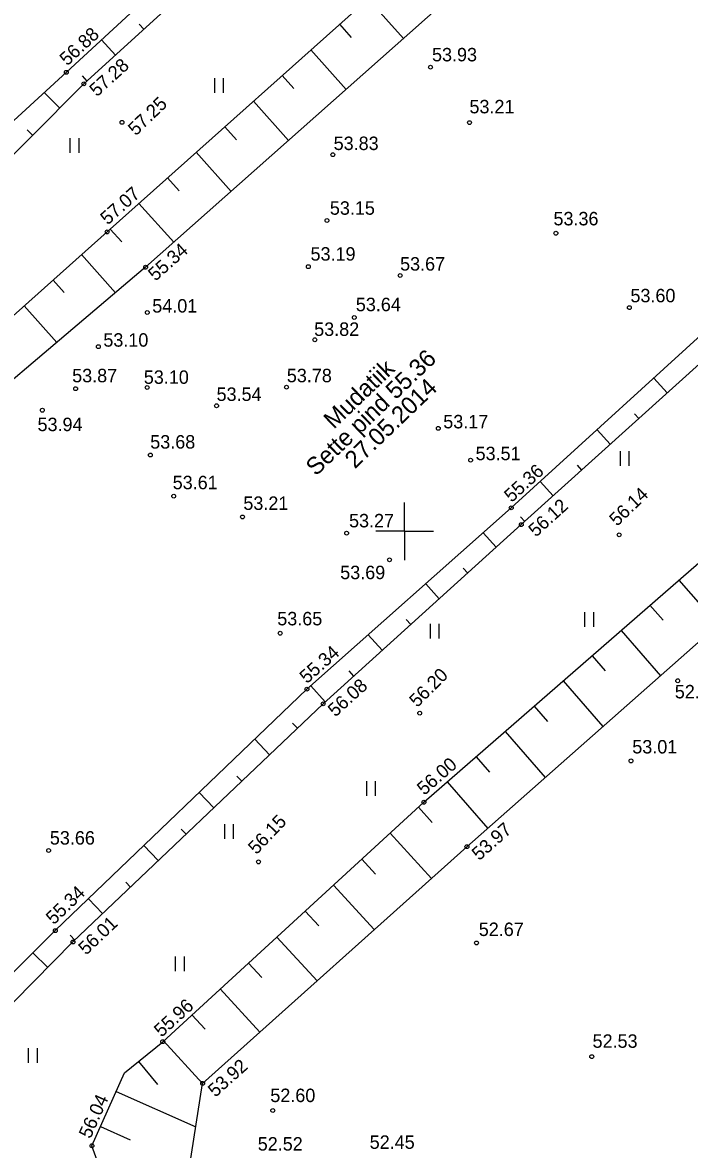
# Model space of a CAD drawing. Extents: x 639935 to 640355, y 6456229 to 6456709.
# Drawn here: x 640080.1 to 640114.8, y 6456317.8 to 6456376.5 of the extents above; entities that cross this region are included whole.
import ezdxf

# ---------------------------------------------------------------- set-up
doc = ezdxf.new("R2010")
doc.units = 0
for name, color, linetype in [('HALJASTUS', 7, 'Continuous'), ('KORGUS', 7, 'Continuous'), ('RELJEEF', 7, 'Continuous'), ('VEEKOGU', 7, 'Continuous'), ('VORK', 7, 'Continuous')]:
    doc.layers.add(name, color=color, linetype=linetype)

msp = doc.modelspace()

# ---------------------------------------------------------------- linework, layer by layer
at = {"layer": 'HALJASTUS'}
for p, q in [((640090.103, 6456373.603), (640090.103, 6456372.842)), ((640090.558, 6456373.603), (640090.558, 6456372.842)), ((640082.575, 6456370.477), (640082.575, 6456369.716)), ((640083.03, 6456370.477), (640083.03, 6456369.716)), ((640111.219, 6456354.177), (640111.219, 6456353.416)), ((640111.674, 6456354.177), (640111.674, 6456353.416)), ((640109.369, 6456345.788), (640109.369, 6456345.027)), ((640109.824, 6456345.788), (640109.824, 6456345.027)), ((640101.331, 6456345.182), (640101.331, 6456344.421)), ((640101.786, 6456345.182), (640101.786, 6456344.421)), ((640098.013, 6456336.984), (640098.013, 6456336.223)), ((640098.468, 6456336.984), (640098.468, 6456336.223)), ((640090.613, 6456334.751), (640090.613, 6456333.99)), ((640091.068, 6456334.751), (640091.068, 6456333.99)), ((640088.061, 6456327.862), (640088.061, 6456327.101)), ((640088.516, 6456327.862), (640088.516, 6456327.101)), ((640080.406, 6456323.077), (640080.406, 6456322.316)), ((640080.861, 6456323.077), (640080.861, 6456322.316))]:
    msp.add_line(p, q, dxfattribs=at)
at = {"layer": 'KORGUS'}
for centre in [(640082.389, 6456373.906), (640101.346, 6456374.173), (640083.302, 6456373.304), (640085.285, 6456371.297), (640103.379, 6456371.285), (640096.261, 6456369.614), (640095.956, 6456366.184), (640084.514, 6456365.593), (640107.874, 6456365.523), (640086.516, 6456363.753), (640094.986, 6456363.783), (640099.768, 6456363.324), (640111.699, 6456361.649), (640086.602, 6456361.393), (640097.379, 6456361.138), (640095.326, 6456359.976), (640084.055, 6456359.616), (640086.596, 6456357.488), (640093.848, 6456357.51), (640082.871, 6456357.426), (640081.139, 6456356.305), (640090.209, 6456356.539), (640101.75, 6456355.362), (640086.762, 6456353.971), (640103.434, 6456353.705), (640087.978, 6456351.83), (640105.549, 6456351.22), (640091.56, 6456350.748), (640096.978, 6456349.905), (640106.071, 6456350.348), (640111.169, 6456349.819), (640099.214, 6456348.518), (640093.52, 6456344.692), (640114.215, 6456342.218), (640094.912, 6456341.783), (640095.756, 6456341.019), (640100.784, 6456340.53), (640111.783, 6456338.044), (640101.002, 6456335.891), (640103.241, 6456333.574), (640081.464, 6456333.379), (640092.394, 6456332.784), (640081.814, 6456329.206), (640082.733, 6456328.61), (640103.743, 6456328.562), (640087.408, 6456323.422), (640109.741, 6456322.644), (640089.481, 6456321.249), (640093.134, 6456319.841), (640083.721, 6456318.001)]:
    msp.add_circle(centre, 0.1, dxfattribs=at)
at = {"layer": 'RELJEEF'}
for p, q in [((640098.099, 6456377.735), (640099.944, 6456375.671)), ((640086.421, 6456376.145), (640086.176, 6456376.414)), ((640096.608, 6456376.403), (640097.221, 6456375.716)), ((640084.943, 6456374.798), (640084.216, 6456375.596)), ((640095.117, 6456375.07), (640096.952, 6456373.016)), ((640083.464, 6456373.451), (640083.225, 6456373.714)), ((640093.625, 6456373.737), (640094.236, 6456373.054)), ((640082.045, 6456372.042), (640081.236, 6456372.848)), ((640092.134, 6456372.404), (640093.961, 6456370.361)), ((640090.643, 6456371.071), (640091.25, 6456370.392)), ((640080.633, 6456370.626), (640080.343, 6456370.915)), ((640089.152, 6456369.739), (640090.969, 6456367.705)), ((640087.661, 6456368.406), (640088.265, 6456367.73)), ((640086.17, 6456367.073), (640087.978, 6456365.05)), ((640084.678, 6456365.74), (640085.279, 6456365.068)), ((640083.186, 6456364.408), (640084.953, 6456362.428)), ((640081.694, 6456363.077), (640082.271, 6456362.43)), ((640080.201, 6456361.746), (640081.9, 6456359.841)), ((640113.674, 6456357.212), (640112.978, 6456357.984)), ((640112.19, 6456355.872), (640111.959, 6456356.127)), ((640110.705, 6456354.532), (640110.02, 6456355.291)), ((640109.221, 6456353.192), (640108.994, 6456353.442)), ((640107.736, 6456351.851), (640107.062, 6456352.598)), ((640106.252, 6456350.511), (640106.029, 6456350.758)), ((640104.768, 6456349.17), (640104.087, 6456349.923)), ((640103.285, 6456347.828), (640103.053, 6456348.084)), ((640101.801, 6456346.487), (640101.095, 6456347.268)), ((640114.236, 6456347.424), (640114.236, 6456347.424)), ((640114.28, 6456347.462), (640116.312, 6456345.13)), ((640113.482, 6456346.767), (640113.482, 6456346.767)), ((640112.728, 6456346.11), (640112.728, 6456346.11)), ((640112.772, 6456346.148), (640113.453, 6456345.367)), ((640100.318, 6456345.145), (640100.078, 6456345.41)), ((640111.974, 6456345.453), (640111.974, 6456345.453)), ((640111.22, 6456344.796), (640111.22, 6456344.796)), ((640111.264, 6456344.834), (640113.315, 6456342.481)), ((640098.835, 6456343.803), (640098.102, 6456344.613)), ((640110.466, 6456344.139), (640110.466, 6456344.139)), ((640109.712, 6456343.482), (640109.712, 6456343.482)), ((640109.756, 6456343.52), (640110.443, 6456342.732)), ((640097.351, 6456342.462), (640097.103, 6456342.737)), ((640108.958, 6456342.825), (640108.958, 6456342.825)), ((640095.868, 6456341.12), (640095.11, 6456341.959)), ((640108.204, 6456342.168), (640108.204, 6456342.168)), ((640108.249, 6456342.206), (640110.319, 6456339.831)), ((640107.45, 6456341.511), (640107.45, 6456341.511)), ((640106.697, 6456340.854), (640106.697, 6456340.854)), ((640106.741, 6456340.892), (640107.434, 6456340.097)), ((640094.417, 6456339.744), (640094.158, 6456340.016)), ((640105.943, 6456340.197), (640105.943, 6456340.197)), ((640105.189, 6456339.54), (640105.189, 6456339.54)), ((640105.233, 6456339.578), (640107.322, 6456337.182)), ((640092.968, 6456338.365), (640092.197, 6456339.176)), ((640104.435, 6456338.883), (640104.435, 6456338.883)), ((640103.681, 6456338.226), (640103.681, 6456338.226)), ((640103.725, 6456338.264), (640104.425, 6456337.462)), ((640091.52, 6456336.986), (640091.265, 6456337.254)), ((640102.927, 6456337.569), (640102.927, 6456337.569)), ((640102.173, 6456336.912), (640102.173, 6456336.912)), ((640102.218, 6456336.95), (640104.325, 6456334.532)), ((640090.072, 6456335.607), (640089.311, 6456336.405)), ((640101.419, 6456336.255), (640101.419, 6456336.255)), ((640100.673, 6456335.589), (640100.673, 6456335.589)), ((640100.716, 6456335.629), (640101.441, 6456334.839)), ((640099.936, 6456334.913), (640099.936, 6456334.913)), ((640088.623, 6456334.228), (640088.372, 6456334.492)), ((640099.199, 6456334.237), (640099.199, 6456334.237)), ((640099.242, 6456334.277), (640101.4, 6456331.925)), ((640087.175, 6456332.849), (640086.426, 6456333.635)), ((640098.462, 6456333.561), (640098.462, 6456333.561)), ((640097.769, 6456332.925), (640098.482, 6456332.147)), ((640097.725, 6456332.885), (640097.725, 6456332.885)), ((640096.988, 6456332.209), (640096.988, 6456332.209)), ((640085.726, 6456331.47), (640085.479, 6456331.73)), ((640096.251, 6456331.533), (640096.251, 6456331.533)), ((640096.295, 6456331.573), (640098.42, 6456329.256)), ((640084.278, 6456330.091), (640083.541, 6456330.864)), ((640095.514, 6456330.858), (640095.514, 6456330.858)), ((640094.777, 6456330.182), (640094.777, 6456330.182)), ((640094.821, 6456330.221), (640095.524, 6456329.455)), ((640094.04, 6456329.506), (640094.04, 6456329.506)), ((640082.829, 6456328.711), (640082.585, 6456328.967)), ((640093.304, 6456328.83), (640093.304, 6456328.83)), ((640093.347, 6456328.869), (640095.44, 6456326.587)), ((640081.421, 6456327.291), (640080.652, 6456328.051)), ((640092.567, 6456328.154), (640092.567, 6456328.154)), ((640091.83, 6456327.478), (640091.83, 6456327.478)), ((640091.873, 6456327.517), (640092.566, 6456326.762)), ((640091.093, 6456326.802), (640091.093, 6456326.802)), ((640090.356, 6456326.126), (640090.356, 6456326.126)), ((640090.399, 6456326.166), (640092.461, 6456323.918)), ((640089.619, 6456325.45), (640089.619, 6456325.45)), ((640088.882, 6456324.774), (640088.882, 6456324.774)), ((640088.925, 6456324.814), (640089.607, 6456324.07)), ((640088.145, 6456324.098), (640088.145, 6456324.098)), ((640086.877, 6456322.988), (640086.877, 6456322.988)), ((640087.408, 6456323.422), (640087.408, 6456323.422)), ((640089.481, 6456321.249), (640087.451, 6456323.462)), ((640086.102, 6456322.356), (640086.102, 6456322.356)), ((640086.148, 6456322.393), (640087.13, 6456321.19)), ((640085.372, 6456321.69), (640085.372, 6456321.69)), ((640084.964, 6456320.777), (640084.964, 6456320.777)), ((640084.988, 6456320.831), (640089.125, 6456318.979)), ((640084.555, 6456319.864), (640084.555, 6456319.864)), ((640084.146, 6456318.951), (640084.146, 6456318.951)), ((640084.17, 6456319.005), (640085.715, 6456318.314)), ((640083.738, 6456318.039), (640083.738, 6456318.039))]:
    msp.add_line(p, q, dxfattribs=at)
for points in [[(640087.408, 6456323.422), (640101.002, 6456335.891), (640116.251, 6456349.18), (640123.074, 6456355.542), (640132.985, 6456364.849), (640140.451, 6456371.07), (640156.757, 6456386.5), (640178.004, 6456405.542), (640185.879, 6456413.821), (640190.926, 6456417.892), (640194.898, 6456420.92), (640198.426, 6456421.894)], [(640207.808, 6456389.914), (640197.357, 6456380.647), (640187.726, 6456372.259), (640177.89, 6456363.505), (640167.215, 6456354.09), (640155.995, 6456344.107), (640146.537, 6456335.702), (640135.103, 6456325.384), (640127.02, 6456318.349), (640116.156, 6456308.816), (640107.955, 6456301.468), (640103.611, 6456297.904), (640099.17, 6456298.357), (640095.297, 6456301.653), (640091.75, 6456305.471), (640085.405, 6456313.38), (640083.721, 6456318.001), (640085.422, 6456321.801), (640087.408, 6456323.422)], [(640060.355, 6456343.449), (640062.735, 6456346.473), (640071.935, 6456354.371), (640084.514, 6456365.593), (640100.11, 6456379.533), (640104.233, 6456383.403), (640109.309, 6456387.459), (640111.747, 6456388.631), (640114.694, 6456388.283), (640117.313, 6456387.103)], [(640094.166, 6456383.199), (640083.302, 6456373.304), (640074.849, 6456364.82), (640063.526, 6456356.189), (640057.647, 6456350.536), (640055.299, 6456349.143), (640052.907, 6456348.988), (640049.74, 6456350.932), (640045.951, 6456354.25), (640042.411, 6456358.755), (640040.713, 6456362.335), (640040.429, 6456365.382), (640041.65, 6456367.904)], [(640117.793, 6456360.931), (640106.071, 6456350.348), (640095.756, 6456341.019), (640082.733, 6456328.62), (640078.635, 6456324.471), (640076.711, 6456323.119), (640074.986, 6456323.485), (640073.681, 6456324.506), (640069.168, 6456329.185), (640062.123, 6456336.85), (640060.59, 6456338.885), (640059.914, 6456341.114), (640060.355, 6456343.449)]]:
    msp.add_lwpolyline(points, dxfattribs=at)
at = {"layer": 'VEEKOGU'}
for points in [[(640089.481, 6456321.249), (640103.241, 6456333.574), (640125.841, 6456353.554), (640142.566, 6456368.795), (640158.982, 6456384.478), (640180.112, 6456403.684), (640189.493, 6456412.356), (640194.281, 6456414.225), (640198.026, 6456415.833), (640202.755, 6456414.448), (640207.874, 6456410.2), (640211.505, 6456405.181), (640212.463, 6456401.425), (640211.024, 6456398.286), (640207.393, 6456394.27), (640186.047, 6456375.172), (640133.192, 6456327.747), (640103.29, 6456301.651), (640098.211, 6456302.837), (640088.57, 6456315.44), (640089.481, 6456321.249)], [(640117.45, 6456382.936), (640113.611, 6456385.368), (640111.703, 6456385.31), (640110.48, 6456384.688), (640101.958, 6456377.459), (640086.516, 6456363.753), (640073.526, 6456352.743), (640064.064, 6456344.413)], [(640092.991, 6456383.71), (640082.389, 6456373.906), (640073.931, 6456366.145), (640063.099, 6456356.62), (640057.228, 6456351.061), (640055.489, 6456349.953), (640052.746, 6456349.556), (640050.202, 6456351.351), (640046.485, 6456354.649), (640043.107, 6456358.89), (640041.483, 6456362.401), (640041.42, 6456364.92), (640042.504, 6456367.093)], [(640064.064, 6456344.413), (640061.779, 6456342.5), (640061.716, 6456340.305), (640065.588, 6456335.029), (640069.978, 6456330.127), (640074.672, 6456325.187), (640075.616, 6456324.81), (640077.463, 6456324.879), (640081.814, 6456329.206), (640094.912, 6456341.783), (640105.549, 6456351.22), (640116.986, 6456361.633)]]:
    msp.add_lwpolyline(points, dxfattribs=at)
at = {"layer": 'VORK'}
for q in [(640100, 6456351.5), (640098.5, 6456350), (640101.5, 6456350), (640100, 6456348.5)]:
    msp.add_line((640100, 6456350), q, dxfattribs=at)

# ---------------------------------------------------------------- texts
at = {"layer": 'KORGUS'}
for s, rotation, p in [('56.88', 42.76052, (640082.434, 6456374.21)), ('57.28', 42.32746, (640083.98, 6456372.601)), ('57.25', 44.02161, (640086.008, 6456370.566)), ('57.07', 41.79095, (640084.542, 6456365.921)), ('55.34', 41.5916, (640087.028, 6456362.996)), ('55.36', 42.3168, (640105.571, 6456351.472)), ('56.14', 43.97606, (640111.058, 6456350.229)), ('56.12', 42.12654, (640106.832, 6456349.669)), ('55.34', 41.579, (640094.912, 6456342.037)), ('56.20', 45, (640100.656, 6456340.794)), ('56.08', 42.12654, (640096.391, 6456340.301)), ('56.00', 41.07108, (640101.021, 6456336.22)), ('56.15', 46.58423, (640092.288, 6456333.134)), ('53.97', 41.47896, (640103.878, 6456332.819)), ('55.34', 43.83751, (640081.732, 6456329.479)), ('56.01', 43.59392, (640083.42, 6456327.898)), ('55.96', 42.52838, (640087.346, 6456323.621)), ('53.92', 41.85119, (640090.145, 6456320.497)), ('56.04', 65.8852, (640083.642, 6456318.333))]:
    msp.add_text(s, height=0.7, rotation=rotation, dxfattribs=at).set_placement(p)
for s, p in [(' 53.93', (640101.165, 6456374.475)), (' 53.21', (640103.113, 6456371.768)), (' 53.83', (640096.044, 6456369.856)), (' 53.15', (640095.847, 6456366.486)), (' 53.36', (640107.487, 6456365.934)), (' 53.19', (640094.841, 6456364.097)), (' 53.67', (640099.502, 6456363.578)), (' 53.60', (640111.494, 6456361.927)), (' 54.01', (640086.602, 6456361.393)), (' 53.64', (640097.198, 6456361.464)), (' 53.82', (640095.03, 6456360.178)), (' 53.10', (640084.055, 6456359.616)), (' 53.87', (640082.431, 6456357.761)), (' 53.10', (640086.161, 6456357.681)), (' 53.78', (640093.606, 6456357.764)), (' 53.54', (640089.949, 6456356.791)), (' 53.94', (640080.628, 6456355.218)), (' 53.17', (640101.75, 6456355.362)), (' 53.68', (640086.496, 6456354.309)), (' 53.51', (640103.434, 6456353.705)), (' 53.61', (640087.664, 6456352.192)), (' 53.21', (640091.343, 6456351.115)), (' 53.27', (640096.845, 6456350.207)), (' 53.69', (640096.386, 6456347.508)), (' 53.65', (640093.109, 6456345.103)), (' 52.53', (640113.803, 6456341.3)), (' 53.01', (640111.591, 6456338.431)), (' 53.66', (640081.271, 6456333.687)), (' 52.67', (640103.598, 6456328.924)), (' 52.53', (640109.524, 6456323.103)), (' 52.60', (640092.747, 6456320.276)), (' 52.52', (640092.091, 6456317.75)), (' 52.45', (640097.92, 6456317.841))]:
    msp.add_text(s, height=0.7, dxfattribs=at).set_placement(p)
at = {"layer": 'VEEKOGU'}
for s, p in [('Sette pind 55.36', (640095.382, 6456352.841)), ('Mudatiik', (640096.31, 6456355.287)), ('27.05.2014', (640097.412, 6456353.226))]:
    msp.add_text(s, height=0.9, rotation=43.76769, dxfattribs=at).set_placement(p)

doc.saveas('drawing.dxf')
